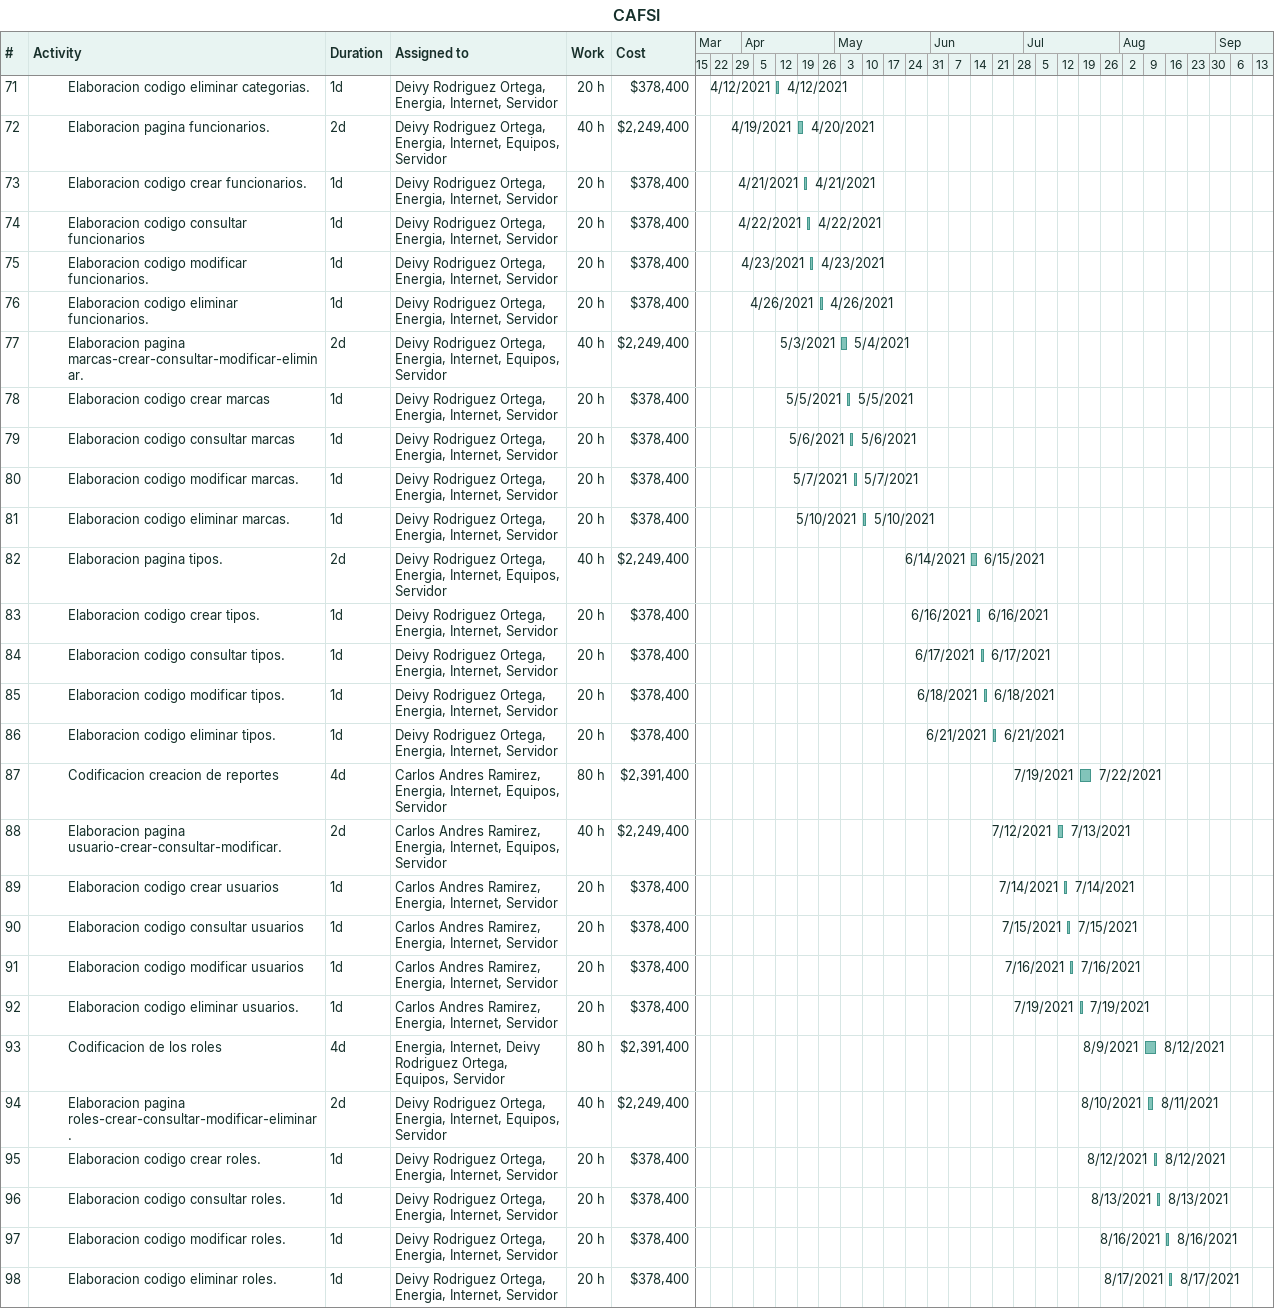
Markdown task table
CAFSI

| ID | Level | Task | Duration | Start | Finish | Resources | Work (h) | Cost ($) |
|---|---|---|---|---|---|---|---|---|
| 71 | 3 | Elaboracion codigo eliminar categorias. | 1d | 2021-04-12 | 2021-04-12 | Deivy Rodriguez Ortega, Energia, Internet, Servidor | 20 | 378400 |
| 72 | 3 | Elaboracion pagina funcionarios. | 2d | 2021-04-19 | 2021-04-20 | Deivy Rodriguez Ortega, Energia, Internet, Equipos, Servidor | 40 | 2249400 |
| 73 | 3 | Elaboracion codigo crear funcionarios. | 1d | 2021-04-21 | 2021-04-21 | Deivy Rodriguez Ortega, Energia, Internet, Servidor | 20 | 378400 |
| 74 | 3 | Elaboracion codigo consultar funcionarios | 1d | 2021-04-22 | 2021-04-22 | Deivy Rodriguez Ortega, Energia, Internet, Servidor | 20 | 378400 |
| 75 | 3 | Elaboracion codigo modificar funcionarios. | 1d | 2021-04-23 | 2021-04-23 | Deivy Rodriguez Ortega, Energia, Internet, Servidor | 20 | 378400 |
| 76 | 3 | Elaboracion codigo eliminar funcionarios. | 1d | 2021-04-26 | 2021-04-26 | Deivy Rodriguez Ortega, Energia, Internet, Servidor | 20 | 378400 |
| 77 | 3 | Elaboracion pagina marcas-crear-consultar-modificar-eliminar. | 2d | 2021-05-03 | 2021-05-04 | Deivy Rodriguez Ortega, Energia, Internet, Equipos, Servidor | 40 | 2249400 |
| 78 | 3 | Elaboracion codigo crear marcas | 1d | 2021-05-05 | 2021-05-05 | Deivy Rodriguez Ortega, Energia, Internet, Servidor | 20 | 378400 |
| 79 | 3 | Elaboracion codigo consultar marcas | 1d | 2021-05-06 | 2021-05-06 | Deivy Rodriguez Ortega, Energia, Internet, Servidor | 20 | 378400 |
| 80 | 3 | Elaboracion codigo modificar marcas. | 1d | 2021-05-07 | 2021-05-07 | Deivy Rodriguez Ortega, Energia, Internet, Servidor | 20 | 378400 |
| 81 | 3 | Elaboracion codigo eliminar marcas. | 1d | 2021-05-10 | 2021-05-10 | Deivy Rodriguez Ortega, Energia, Internet, Servidor | 20 | 378400 |
| 82 | 3 | Elaboracion pagina tipos. | 2d | 2021-06-14 | 2021-06-15 | Deivy Rodriguez Ortega, Energia, Internet, Equipos, Servidor | 40 | 2249400 |
| 83 | 3 | Elaboracion codigo crear tipos. | 1d | 2021-06-16 | 2021-06-16 | Deivy Rodriguez Ortega, Energia, Internet, Servidor | 20 | 378400 |
| 84 | 3 | Elaboracion codigo consultar tipos. | 1d | 2021-06-17 | 2021-06-17 | Deivy Rodriguez Ortega, Energia, Internet, Servidor | 20 | 378400 |
| 85 | 3 | Elaboracion codigo modificar tipos. | 1d | 2021-06-18 | 2021-06-18 | Deivy Rodriguez Ortega, Energia, Internet, Servidor | 20 | 378400 |
| 86 | 3 | Elaboracion codigo eliminar tipos. | 1d | 2021-06-21 | 2021-06-21 | Deivy Rodriguez Ortega, Energia, Internet, Servidor | 20 | 378400 |
| 87 | 3 | Codificacion creacion de reportes | 4d | 2021-07-19 | 2021-07-22 | Carlos Andres Ramirez, Energia, Internet, Equipos, Servidor | 80 | 2391400 |
| 88 | 3 | Elaboracion pagina usuario-crear-consultar-modificar. | 2d | 2021-07-12 | 2021-07-13 | Carlos Andres Ramirez, Energia, Internet, Equipos, Servidor | 40 | 2249400 |
| 89 | 3 | Elaboracion codigo crear usuarios | 1d | 2021-07-14 | 2021-07-14 | Carlos Andres Ramirez, Energia, Internet, Servidor | 20 | 378400 |
| 90 | 3 | Elaboracion codigo consultar usuarios | 1d | 2021-07-15 | 2021-07-15 | Carlos Andres Ramirez, Energia, Internet, Servidor | 20 | 378400 |
| 91 | 3 | Elaboracion codigo modificar usuarios | 1d | 2021-07-16 | 2021-07-16 | Carlos Andres Ramirez, Energia, Internet, Servidor | 20 | 378400 |
| 92 | 3 | Elaboracion codigo eliminar usuarios. | 1d | 2021-07-19 | 2021-07-19 | Carlos Andres Ramirez, Energia, Internet, Servidor | 20 | 378400 |
| 93 | 3 | Codificacion de los roles | 4d | 2021-08-09 | 2021-08-12 | Energia, Internet, Deivy Rodriguez Ortega, Equipos, Servidor | 80 | 2391400 |
| 94 | 3 | Elaboracion pagina roles-crear-consultar-modificar-eliminar. | 2d | 2021-08-10 | 2021-08-11 | Deivy Rodriguez Ortega, Energia, Internet, Equipos, Servidor | 40 | 2249400 |
| 95 | 3 | Elaboracion codigo crear roles. | 1d | 2021-08-12 | 2021-08-12 | Deivy Rodriguez Ortega, Energia, Internet, Servidor | 20 | 378400 |
| 96 | 3 | Elaboracion codigo consultar roles. | 1d | 2021-08-13 | 2021-08-13 | Deivy Rodriguez Ortega, Energia, Internet, Servidor | 20 | 378400 |
| 97 | 3 | Elaboracion codigo modificar roles. | 1d | 2021-08-16 | 2021-08-16 | Deivy Rodriguez Ortega, Energia, Internet, Servidor | 20 | 378400 |
| 98 | 3 | Elaboracion codigo eliminar roles. | 1d | 2021-08-17 | 2021-08-17 | Deivy Rodriguez Ortega, Energia, Internet, Servidor | 20 | 378400 |
